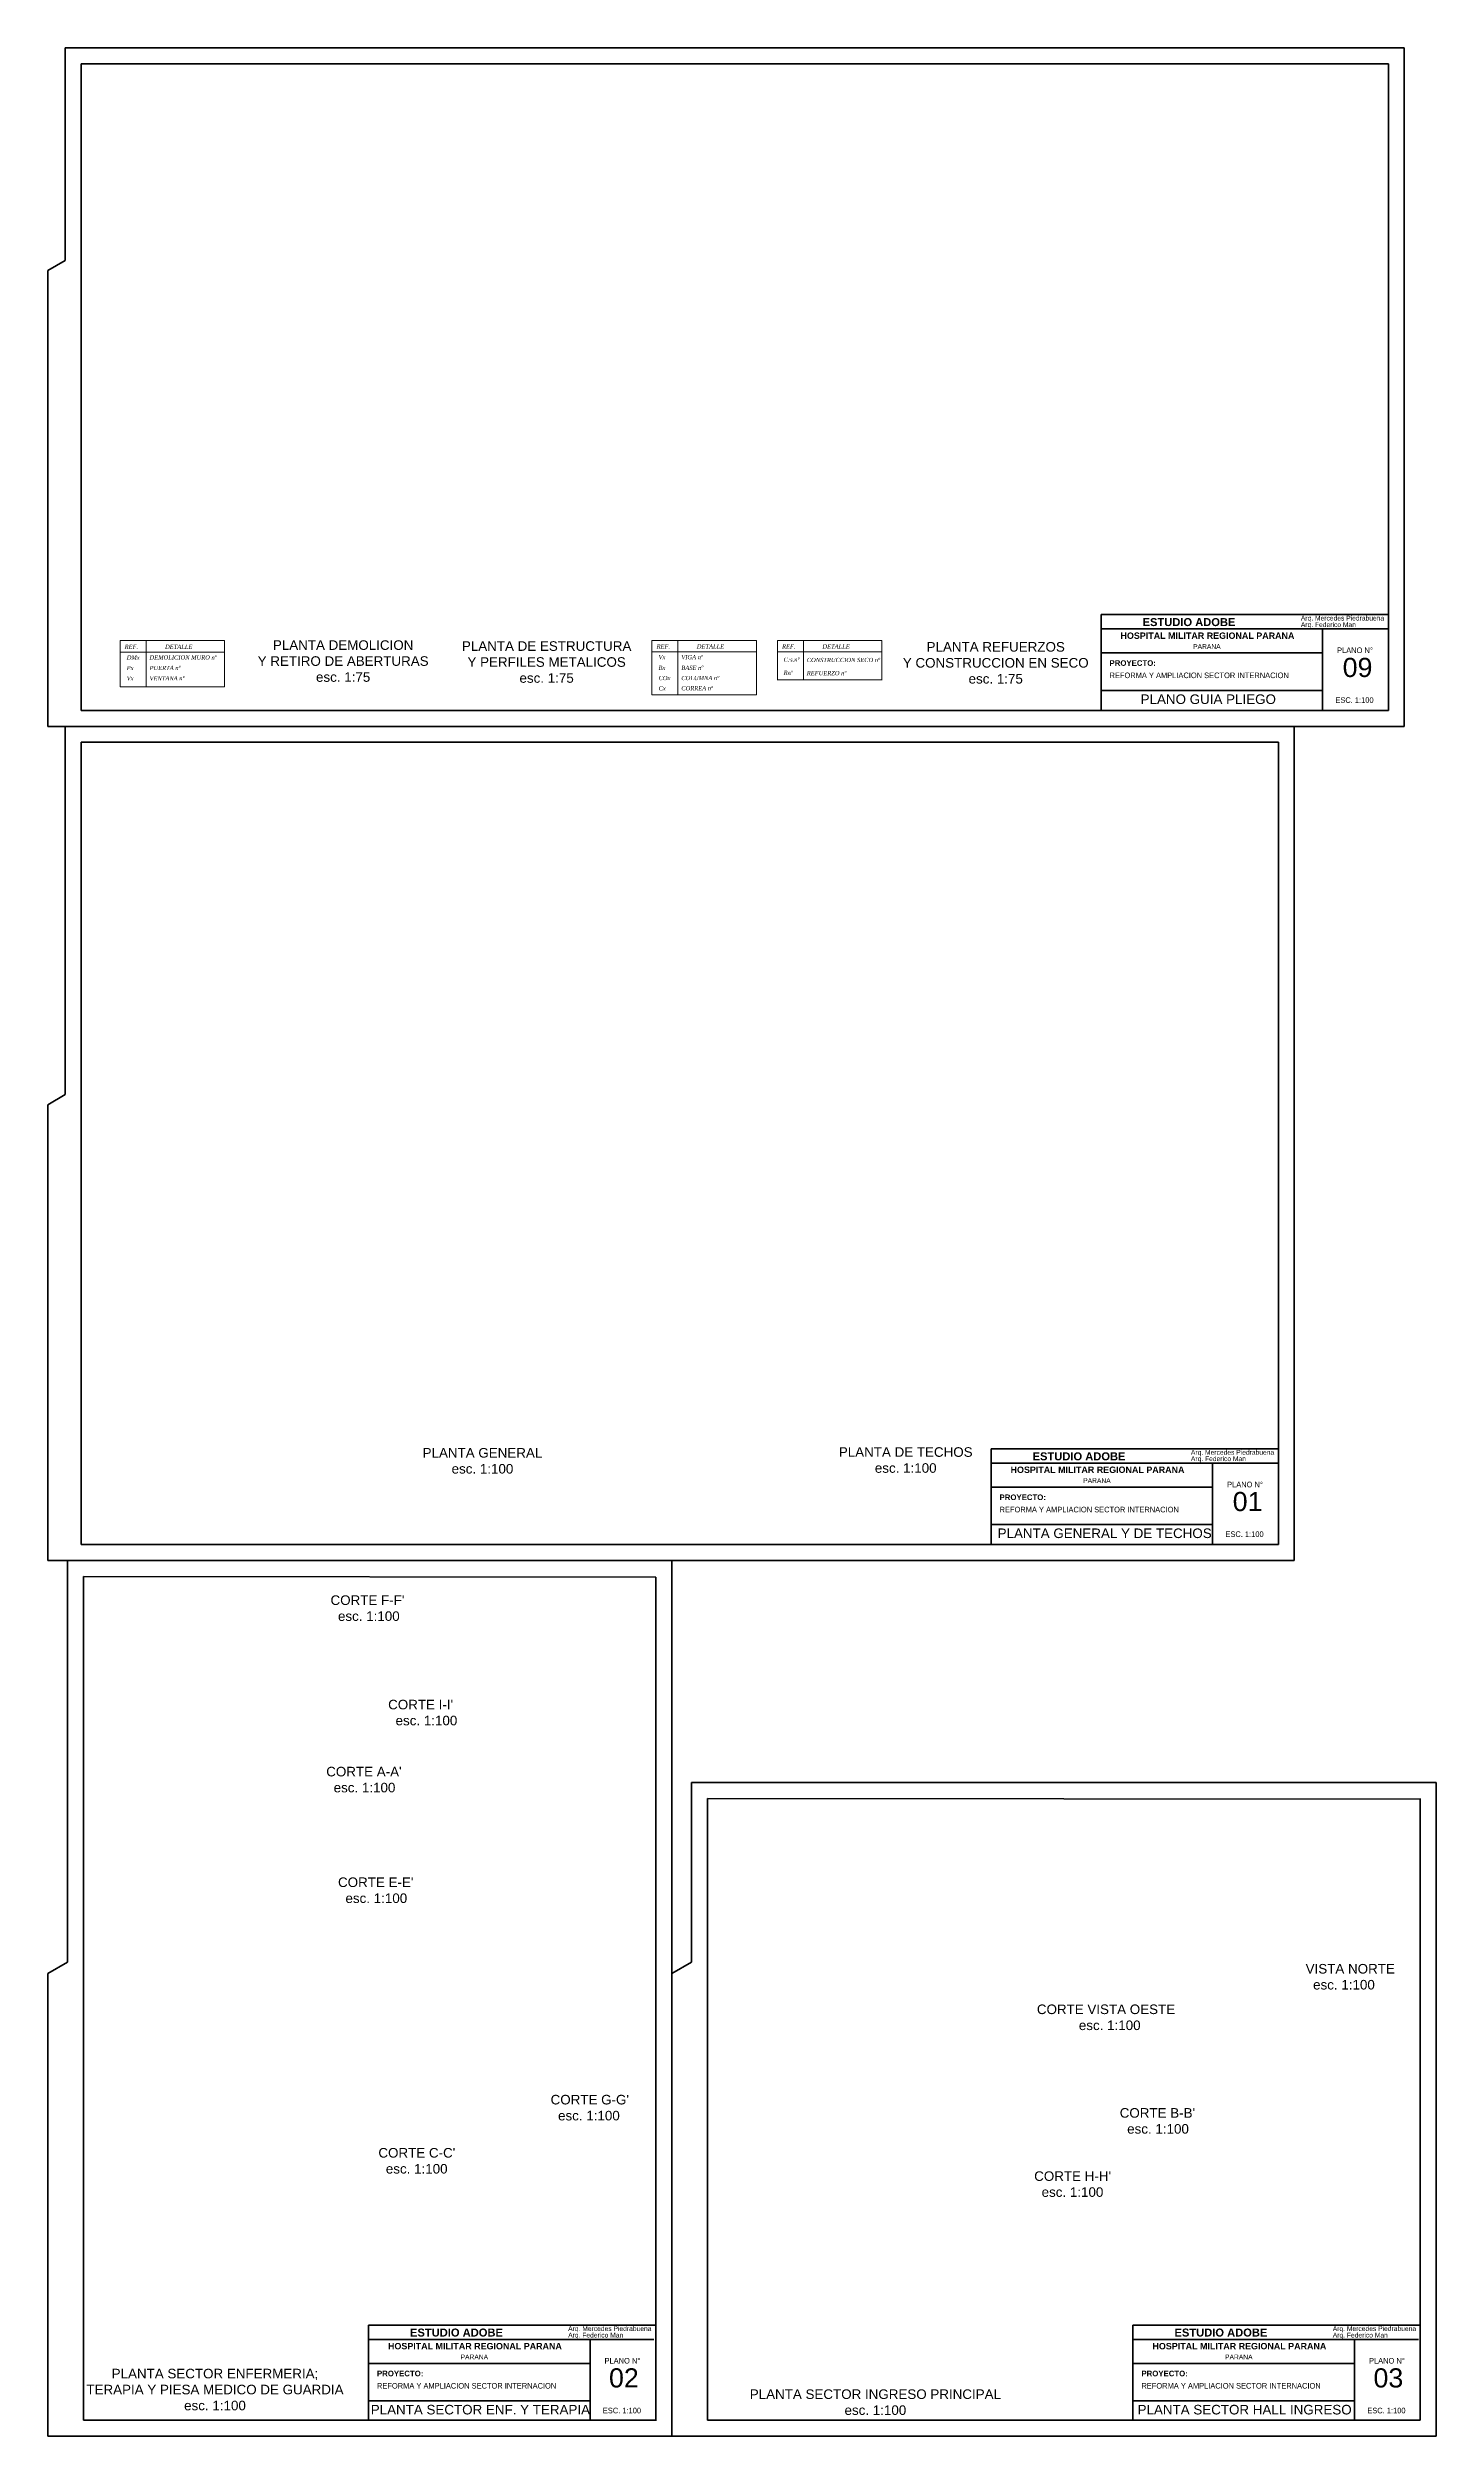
# Paper-space layout 'Layout2' of a CAD drawing. Header units: millimetres. Extents: x -1796 to -926, y 338 to 1834.
import ezdxf
from ezdxf.enums import TextEntityAlignment as Align

# ---------------------------------------------------------------- set-up
doc = ezdxf.new("R2010")
doc.units = ezdxf.units.MM
doc.layers.get('0').update_dxf_attribs({"lineweight": 0})
for name, color, linetype, lineweight in [('0.6', 4, 'Continuous', 50), ('09', 8, 'Continuous', 0), ('novisible', 133, 'Continuous', 0), ('TEXTO', 2, 'Continuous', 5), ('TEXTO-TITULOS-', 6, 'Continuous', 9), ('Textos', 2, 'Continuous', 5)]:
    doc.layers.add(name, color=color, linetype=linetype, lineweight=lineweight)
doc.layers.get('novisible').off()
doc.styles.add('FEDE', font='ARIAL.TTF')
doc.styles.add('ROMANS', font='romans')

psp = doc.layouts.new('Layout2')

# ---------------------------------------------------------------- linework, layer by layer
at = {"color": 1}
psp.add_line((-1405.2, 886.4), (-1783.8, 886.4), dxfattribs=at)
at = {"layer": '0.6'}
for p, q in [((-946.2, 1834.1), (-1785.2, 1834.1)), ((-1785.2, 1834.1), (-1785.2, 1700.8)), ((-946.2, 1409), (-946.2, 1834.1)), ((-956.2, 1824.1), (-1775.2, 1824.1)), ((-1775.2, 1419), (-1775.2, 1824.1)), ((-1775.2, 1419), (-1775.2, 1824.1)), ((-956.2, 1419), (-956.2, 1824.1)), ((-1796.2, 1694.5), (-1785.2, 1700.8)), ((-1796.2, 1409), (-1796.2, 1694.5)), ((-1136.2, 1479), (-956.2, 1479)), ((-1136.2, 1419), (-1136.2, 1479)), ((-1136.2, 1470), (-956.2, 1470)), ((-997.4, 1470), (-997.4, 1444)), ((-1136.2, 1455), (-997.4, 1455)), ((-997.4, 1419), (-997.4, 1444)), ((-1136.2, 1431.5), (-997.4, 1431.5)), ((-1796.2, 1409), (-946.2, 1409)), ((-946.2, 1409), (-1785.2, 1409)), ((-1785.2, 1409), (-1785.2, 1178.3)), ((-1775.2, 1419), (-956.2, 1419)), ((-1015.1, 886.4), (-1015.1, 1409)), ((-1775.2, 896.4), (-1775.2, 1399)), ((-1025.1, 1399), (-1775.2, 1399)), ((-1775.2, 896.4), (-1775.2, 1399)), ((-1025.1, 896.4), (-1025.1, 1399)), ((-1796.2, 1172), (-1785.2, 1178.3)), ((-1796.2, 886.4), (-1796.2, 1172)), ((-1205.1, 956.4), (-1025.1, 956.4)), ((-1205.1, 896.4), (-1205.1, 956.4)), ((-1205.1, 947.4), (-1025.1, 947.4)), ((-1066.3, 947.4), (-1066.3, 921.4)), ((-1205.1, 932.4), (-1066.3, 932.4)), ((-1066.3, 896.4), (-1066.3, 921.4)), ((-1205.1, 908.9), (-1066.3, 908.9)), ((-1796.2, 886.4), (-1015.1, 886.4)), ((-1783.8, 886.4), (-1783.8, 634.9)), ((-1775.2, 896.4), (-1025.1, 896.4)), ((-1405.2, 337.9), (-1405.2, 886.4)), ((-1773.8, 347.9), (-1773.8, 876.4)), ((-1415.2, 876), (-1773.8, 876.4)), ((-1773.8, 347.9), (-1773.8, 876.4)), ((-1415.2, 347.5), (-1415.2, 876)), ((-1392.8, 747.3), (-1392.8, 634.9)), ((-926.2, 747.3), (-1392.8, 747.3)), ((-936.2, 736.9), (-1382.8, 737.3)), ((-1382.8, 737.3), (-1382.8, 347.9)), ((-936.2, 347.9), (-936.2, 737.3)), ((-926.2, 337.9), (-926.2, 747.3)), ((-1796.2, 627.7), (-1783.8, 634.9)), ((-1405.2, 627.7), (-1392.8, 634.9)), ((-1796.2, 337.9), (-1796.2, 627.7)), ((-1405.2, 337.9), (-1405.2, 627.7)), ((-1595.2, 407.5), (-1415.2, 407.5)), ((-1595.2, 347.5), (-1595.2, 407.5)), ((-1116.2, 407.5), (-936.2, 407.5)), ((-1116.2, 347.5), (-1116.2, 407.5)), ((-1595.2, 398.5), (-1416.4, 398.5)), ((-1456.4, 398.5), (-1456.4, 372.5)), ((-1116.2, 398.5), (-937.4, 398.5)), ((-977.4, 398.5), (-977.4, 372.5)), ((-1595.2, 383.5), (-1456.4, 383.5)), ((-1116.2, 383.5), (-977.4, 383.5)), ((-1595.2, 360), (-1456.4, 360)), ((-1456.4, 347.5), (-1456.4, 372.5)), ((-1116.2, 360), (-977.4, 360)), ((-977.4, 347.5), (-977.4, 372.5)), ((-1773.8, 347.9), (-1415.2, 347.9)), ((-1382.8, 347.9), (-936.2, 347.9)), ((-1796.2, 337.9), (-1405.2, 337.9)), ((-1405.2, 337.9), (-926.2, 337.9))]:
    psp.add_line(p, q, dxfattribs=at)
at = {"layer": '09'}
for p, q in [((-1750.8, 1462.7), (-1685.4, 1462.7)), ((-1750.8, 1433.8), (-1750.8, 1462.7)), ((-1750.8, 1455.4), (-1685.4, 1455.4)), ((-1734.6, 1462.7), (-1734.6, 1433.8)), ((-1685.4, 1462.7), (-1685.4, 1433.8)), ((-1417.6, 1428.8), (-1417.6, 1462.8)), ((-1417.6, 1462.8), (-1352.2, 1462.8)), ((-1417.6, 1455.6), (-1352.2, 1455.6)), ((-1401.4, 1462.8), (-1401.4, 1428.8)), ((-1352.2, 1462.8), (-1352.2, 1428.8)), ((-1338.9, 1462.8), (-1273.5, 1462.8)), ((-1338.9, 1438), (-1338.9, 1462.8)), ((-1338.9, 1455.6), (-1273.5, 1455.6)), ((-1322.7, 1462.8), (-1322.7, 1438)), ((-1273.5, 1462.8), (-1273.5, 1438)), ((-1338.9, 1438.2), (-1273.5, 1438.2)), ((-1750.8, 1433.8), (-1685.4, 1433.8)), ((-1417.6, 1428.8), (-1352.2, 1428.8))]:
    psp.add_line(p, q, dxfattribs=at)

# ---------------------------------------------------------------- texts
at = {"layer": 'TEXTO'}
for s, p in [('PLANO N°', (-977.1, 1454.9)), ('ESC. 1:100', (-977.4, 1423.7)), ('PLANO N°', (-1046, 932.3)), ('ESC. 1:100', (-1046.3, 901.2)), ('PLANO N°', (-1436.1, 383.4)), ('PLANO N°', (-957.1, 383.4)), ('ESC. 1:100', (-1436.4, 352.2)), ('ESC. 1:100', (-957.4, 352.2))]:
    psp.add_text(s, height=3.5, dxfattribs=at).set_placement(p, align=Align.CENTER)
at = {"layer": 'TEXTO', "attachment_point": 1}
for s, insert, char_height, width in [('{\\fArial|b1|i0|c0|p34;HOSPITAL MILITAR REGIONAL PARANA}', (-1124, 1467.8), 4, 174.574), ('{\\fArial|b1|i0|c0|p34;\\H0.875x;PROYECTO:}', (-1130.9, 1450.4), 4, 174.574), ('\\pt115.5;REFORMA Y AMPLIACION SECTOR INTERNACION', (-1130.9, 1442.7), 3.5, 147.194), ('{\\fArial|b1|i0|c0|p34;HOSPITAL MILITAR REGIONAL PARANA}', (-1192.9, 945.3), 4, 174.574), ('{\\fArial|b1|i0|c0|p34;\\H0.875x;PROYECTO:}', (-1199.8, 927.8), 4, 174.574), ('\\pt115.5;REFORMA Y AMPLIACION SECTOR INTERNACION', (-1199.8, 920.1), 3.5, 147.194), ('{\\fArial|b1|i0|c0|p34;HOSPITAL MILITAR REGIONAL PARANA}', (-1583, 396.3), 4, 174.574), ('{\\fArial|b1|i0|c0|p34;HOSPITAL MILITAR REGIONAL PARANA}', (-1104, 396.3), 4, 174.574), ('{\\fArial|b1|i0|c0|p34;\\H0.875x;PROYECTO:}', (-1589.9, 378.9), 4, 174.574), ('{\\fArial|b1|i0|c0|p34;\\H0.875x;PROYECTO:}', (-1110.9, 378.9), 4, 174.574), ('\\pt115.5;REFORMA Y AMPLIACION SECTOR INTERNACION', (-1589.9, 371.2), 3.5, 147.194), ('\\pt115.5;REFORMA Y AMPLIACION SECTOR INTERNACION', (-1110.9, 371.2), 3.5, 147.194)]:
    psp.add_mtext(s, dxfattribs=dict(at, insert=insert, char_height=char_height, width=width))
at = {"layer": 'TEXTO', "ltscale": 0.6, "attachment_point": 1, "style": 'ROMANS'}
for s, insert, char_height, width in [('{\\fArial|b1|i0|c0|p34;ESTUDIO ADOBE}', (-1110.2, 1476.8), 5, 183.042), ('{\\fArial|b0|i0|c0|p34;Arq. Mercedes Piedrabuena}', (-1011, 1478.3), 3, 174.574), ('{\\fArial|b0|i0|c0|p34;Arq. Federico Man}', (-1011, 1474.2), 3, 174.574), ('{\\fArial|b0|i0|c0|p34;PARANA}', (-1078.5, 1460.5), 3, 174.574), ('{\\fArial|b0|i0|c0|p34;09}', (-984.8, 1451.9), 12, 174.574), ('{\\fArial|b0|i0|c0|p34;PLANO GUIA PLIEGO}', (-1111.4, 1429), 6, 174.574), ('{\\fArial|b1|i0|c0|p34;ESTUDIO ADOBE}', (-1179.1, 954.2), 5, 183.042), ('{\\fArial|b0|i0|c0|p34;Arq. Mercedes Piedrabuena}', (-1079.9, 955.7), 3, 174.574), ('{\\fArial|b0|i0|c0|p34;Arq. Federico Man}', (-1079.9, 951.7), 3, 174.574), ('{\\fArial|b0|i0|c0|p34;PARANA}', (-1147.4, 938), 3, 174.574), ('{\\fArial|b0|i0|c0|p34;01}', (-1053.7, 929.4), 12, 174.574), ('{\\fArial|b0|i0|c0|p34;PLANTA GENERAL Y DE TECHOS}', (-1201, 906.5), 6, 174.574), ('{\\fArial|b1|i0|c0|p34;ESTUDIO ADOBE}', (-1569.2, 405.3), 5, 183.042), ('{\\fArial|b0|i0|c0|p34;Arq. Mercedes Piedrabuena}', (-1470.1, 406.8), 3, 174.574), ('{\\fArial|b1|i0|c0|p34;ESTUDIO ADOBE}', (-1090.2, 405.3), 5, 183.042), ('{\\fArial|b0|i0|c0|p34;Arq. Mercedes Piedrabuena}', (-991, 406.8), 3, 174.574), ('{\\fArial|b0|i0|c0|p34;Arq. Federico Man}', (-1470.1, 402.7), 3, 174.574), ('{\\fArial|b0|i0|c0|p34;Arq. Federico Man}', (-991, 402.7), 3, 174.574), ('{\\fArial|b0|i0|c0|p34;PARANA}', (-1537.5, 389), 3, 174.574), ('{\\fArial|b0|i0|c0|p34;02}', (-1444.5, 380.4), 12, 174.574), ('{\\fArial|b0|i0|c0|p34;PARANA}', (-1058.5, 389), 3, 174.574), ('{\\fArial|b0|i0|c0|p34;03}', (-965.5, 380.4), 12, 174.574), ('{\\fArial|b0|i0|c0|p34;PLANTA SECTOR ENF. Y TERAPIA}', (-1593.8, 357.5), 6, 174.574), ('{\\fArial|b0|i0|c0|p34;PLANTA SECTOR HALL INGRESO}', (-1113.3, 357.5), 6, 174.574)]:
    psp.add_mtext(s, dxfattribs=dict(at, insert=insert, char_height=char_height, width=width))
at = {"layer": 'TEXTO-TITULOS-', "char_height": 6, "width": 191.754, "style": 'FEDE'}
for s, insert, attachment_point in [('PLANTA DEMOLICION\\PY RETIRO DE ABERTURAS\\Pesc. 1:75', (-1611.1, 1462.9), 2), ('PLANTA DE ESTRUCTURA\\PY PERFILES METALICOS\\Pesc. 1:75', (-1483.6, 1462.3), 2), ('PLANTA REFUERZOS \\PY CONSTRUCCION EN SECO\\Pesc. 1:75', (-1202.2, 1461.8), 2), ('PLANTA GENERAL\\Pesc. 1:100', (-1523.8, 956.9), 2), ('PLANTA DE TECHOS\\Pesc. 1:100', (-1258.6, 957.4), 2), ("CORTE F-F'\\P  esc. 1:100", (-1619, 864.6), 1), ("CORTE I-I'\\P  esc. 1:100", (-1582.9, 799.2), 1), ("CORTE A-A'\\P  esc. 1:100", (-1621.7, 757.2), 1), ("CORTE E-E'\\P  esc. 1:100", (-1614.3, 687.9), 1), ('VISTA NORTE\\P  esc. 1:100', (-1008, 633.7), 1), ('CORTE VISTA OESTE\\P  esc. 1:100', (-1133.1, 608.3), 2), ("CORTE G-G'\\P  esc. 1:100", (-1481.1, 551.7), 1), ("CORTE B-B'\\P  esc. 1:100", (-1124.5, 543.4), 1), ("CORTE C-C'\\P  esc. 1:100", (-1589, 518.4), 1), ("CORTE H-H'\\P  esc. 1:100", (-1178.1, 503.8), 1), ('PLANTA SECTOR ENFERMERIA; \\PTERAPIA Y PIESA MEDICO DE GUARDIA\\Pesc. 1:100', (-1691.4, 380.1), 2), ('PLANTA SECTOR INGRESO PRINCIPAL\\Pesc. 1:100', (-1277.6, 367.2), 2)]:
    psp.add_mtext(s, dxfattribs=dict(at, insert=insert, attachment_point=attachment_point))
at = {"layer": 'Textos', "char_height": 2.659, "attachment_point": 1}
for s, insert, width in [('{\\fTimes New Roman|b0|i1|c0|p18;REF.}', (-1748, 1460.2), 25.53), ('{\\fTimes New Roman|b0|i1|c0|p18;DMx}', (-1746.7, 1453.5), 25.53), ('{\\fTimes New Roman|b0|i1|c0|p18;DEMOLICION MURO nº}', (-1732.4, 1453.5), 52.12), ('{\\fTimes New Roman|b0|i1|c0|p18;DETALLE}', (-1722.7, 1460.2), 52.12), ('{\\fTimes New Roman|b0|i1|c0|p18;REF.}', (-1414.7, 1460.4), 25.53), ('{\\fTimes New Roman|b0|i1|c0|p18;Vx}', (-1413.5, 1453.7), 25.53), ('{\\fTimes New Roman|b0|i1|c0|p18;VIGA nº}', (-1399.2, 1453.7), 52.12), ('{\\fTimes New Roman|b0|i1|c0|p18;DETALLE}', (-1389.5, 1460.4), 52.12), ('{\\fTimes New Roman|b0|i1|c0|p18;REF.}', (-1336.1, 1460.4), 25.53), ('{\\fTimes New Roman|b0|i1|c0|p18;C:s.nº}', (-1335.1, 1452.1), 25.53), ('{\\fTimes New Roman|b0|i1|c0|p18;CONSTRUCCION SECO nº}', (-1320.6, 1451.9), 52.12), ('{\\fTimes New Roman|b0|i1|c0|p18;DETALLE}', (-1310.8, 1460.4), 52.12), ('{\\fTimes New Roman|b0|i1|c0|p18;Px}', (-1746.7, 1446.9), 25.53), ('{\\fTimes New Roman|b0|i1|c0|p18;Vx}', (-1746.7, 1440.4), 25.53), ('{\\fTimes New Roman|b0|i1|c0|p18;PUERTA nº}', (-1732.4, 1446.9), 52.12), ('{\\fTimes New Roman|b0|i1|c0|p18;VENTANA nº}', (-1732.4, 1440.4), 52.12), ('{\\fTimes New Roman|b0|i1|c0|p18;Bx}', (-1413.5, 1447), 25.53), ('{\\fTimes New Roman|b0|i1|c0|p18;COx}', (-1413.5, 1440.6), 25.53), ('{\\fTimes New Roman|b0|i1|c0|p18;BASE nº}', (-1399.2, 1447), 52.12), ('{\\fTimes New Roman|b0|i1|c0|p18;COLUMNA nº}', (-1399.2, 1440.6), 52.12), ('{\\fTimes New Roman|b0|i1|c0|p18;Rnº}', (-1335.1, 1443.9), 25.53), ('{\\fTimes New Roman|b0|i1|c0|p18;REFUERZO nº}', (-1320.6, 1443.7), 52.12), ('{\\fTimes New Roman|b0|i1|c0|p18;Cx}', (-1413.5, 1434.2), 25.53), ('{\\fTimes New Roman|b0|i1|c0|p18;CORREA nº}', (-1399.2, 1434.2), 52.12)]:
    psp.add_mtext(s, dxfattribs=dict(at, insert=insert, width=width))

# ---------------------------------------------------------------- viewports
at = {"layer": 'novisible'}
for center, size, view_center_point, view_height, status in [((-1666.1, 1654.9), (218.3, 338.32), (84.586, 964.773), 25.3741, 17), ((-1395.7, 1651.5), (282.9, 345.12), (129.302, 958.045), 25.884, 16), ((-1096.8, 1651.5), (282.9, 345.12), (172.617, 958.179), 25.884, 18), ((-1586, 1177.7), (378.5, 442.55), (-68.243, 949.879), 44.2548, 13), ((-1210.9, 1177.7), (371.6, 442.55), (-12.209, 949.939), 44.2548, 14), ((-1696.1, 824.8), (154.2, 103.217), (-43.662, 888.7), 10.32174, 7), ((-1490.8, 822.5), (112, 89.088), (-43.563, 861.94), 8.90881, 9), ((-1493.4, 715.8), (156.3, 102.367), (-100.921, 876.251), 10.23671, 11), ((-1696.5, 715.1), (145.3, 87.043), (-98.601, 860.656), 8.70431, 12), ((-1158.9, 670.9), (445.5, 99.59), (55.051, 898.144), 9.95901, 5), ((-1695.8, 518.6), (118.8, 260.13), (-69.073, 884.289), 26.0126, 6), ((-1509.8, 596.4), (162.9, 103.217), (-43.149, 873.533), 10.32174, 8), ((-1273.7, 571.3), (218.3, 99.59), (50.075, 882.122), 9.95901, 4), ((-1006.6, 563.2), (140.2, 97.711), (51.53, 861.593), 9.77111, 3), ((-1508.2, 465.9), (170.5, 103.217), (-101.123, 888.7), 10.32174, 10), ((-1278.2, 440.3), (154.2, 139.351), (3.201, 878.778), 13.93514, 15)]:
    psp.add_viewport(center=center, size=size, view_center_point=view_center_point, view_height=view_height, status=status, dxfattribs=at)
psp.add_viewport(center=(-1049.4, 459.3), size=(226.4, 103.7), view_center_point=(25.796, 866.153), view_height=10.36996, dxfattribs=at)

doc.saveas('drawing.dxf')
